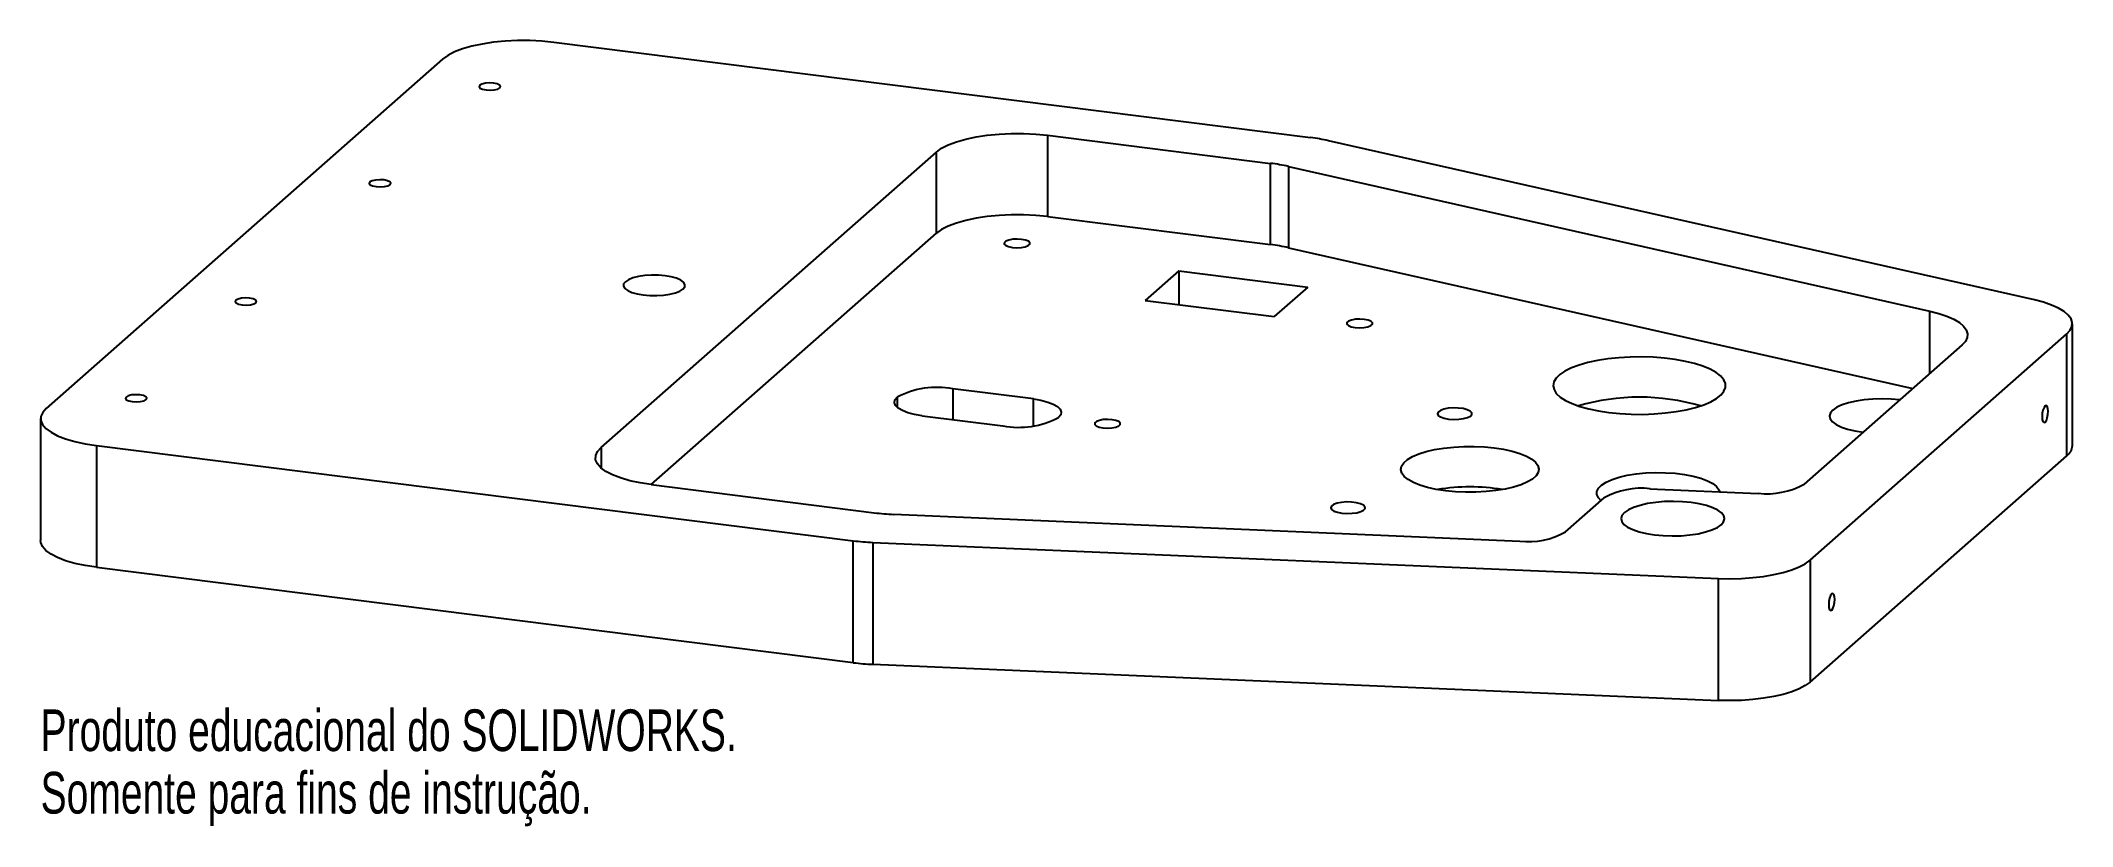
# Paper-space layout '_Dimétrica' of a CAD drawing. Header units: millimetres. Extents: x -24 to 212, y -55 to 37.
import ezdxf

# ---------------------------------------------------------------- set-up
doc = ezdxf.new("R2010")
doc.units = ezdxf.units.MM
doc.styles.add('SLDTEXTSTYLE0', font='TXT', dxfattribs={"width": 0.7})

psp = doc.layouts.new('_Dimétrica')

# ---------------------------------------------------------------- linework, layer by layer
at = {"color": 7, "linetype": 'Continuous', "lineweight": 25}
for p, q in [((123.64, 25.29), (35.87, 36.35)), ((22.98, 34.41), (-22.98, -6.13)), ((41.36, -10.67), (80.25, 23.63)), ((80.25, 14.2), (80.25, 23.63)), ((93.14, 25.57), (119, 22.31)), ((93.14, 25.57), (93.14, 16.14)), ((207.57, 6.46), (125.71, 24.93)), ((119, 12.88), (119, 22.31)), ((121.07, 21.95), (195.43, 5.18)), ((121.07, 21.95), (121.07, 12.53)), ((47.18, -14.96), (80.25, 14.2)), ((93.14, 16.14), (119, 12.88)), ((121.07, 12.53), (193.46, -3.81)), ((108.34, 9.84), (104.45, 6.41)), ((108.34, 9.84), (123.31, 7.96)), ((108.34, 9.84), (108.34, 5.92)), ((123.31, 7.96), (119.42, 4.53)), ((104.45, 6.41), (119.42, 4.53)), ((181.55, -23.73), (211.32, 2.52)), ((211.32, -11.62), (211.32, 2.52)), ((211.97, -10.44), (211.97, 3.7)), ((199.18, 1.24), (180.86, -14.91)), ((91.49, -5.03), (82.14, -3.85)), ((78.6, -6.97), (87.96, -8.15)), ((-23.63, -7.3), (-23.63, -21.45)), ((-17.16, -10.42), (70.6, -21.48)), ((-17.16, -10.42), (-17.16, -24.56)), ((181.55, -37.88), (211.32, -11.62)), ((47.18, -14.96), (73.04, -18.22)), ((162.99, -15.44), (175.55, -15.98)), ((75.3, -18.41), (147.89, -21.52)), ((153.2, -20.45), (157.68, -16.5)), ((70.6, -35.62), (70.6, -21.48)), ((72.87, -21.67), (170.92, -25.86)), ((72.87, -21.67), (72.87, -35.81)), ((-17.16, -24.56), (70.6, -35.62)), ((170.92, -40), (170.92, -25.86)), ((181.55, -23.73), (181.55, -37.88)), ((72.87, -35.81), (170.92, -40))]:
    psp.add_line(p, q, dxfattribs=at)
at = {"color": 8, "linetype": 'Continuous', "lineweight": 25}
for p, q in [((195.43, -2.07), (195.43, 5.18)), ((82.14, -3.85), (82.14, -7.42)), ((75.69, -4.82), (75.69, -6)), ((91.49, -8.15), (91.49, -5.03)), ((41.36, -10.67), (41.36, -13.02))]:
    psp.add_line(p, q, dxfattribs=at)
at = {"color": 7, "linetype": 'Continuous', "lineweight": 25, "flags": 128}
for points in [[(35.87, 36.35), (34.5, 36.48), (33.09, 36.55), (31.67, 36.56), (30.25, 36.49), (28.88, 36.36), (27.58, 36.16), (26.38, 35.91), (25.29, 35.6), (24.36, 35.24), (23.58, 34.84), (22.98, 34.41)], [(28.9, 31.61), (28.42, 31.64), (27.94, 31.6), (27.55, 31.51), (27.29, 31.37), (27.21, 31.21), (27.32, 31.05), (27.6, 30.92), (28.02, 30.84), (28.5, 30.81), (28.97, 30.85), (29.37, 30.94), (29.63, 31.08), (29.71, 31.24), (29.6, 31.4), (29.31, 31.53), (28.9, 31.61)], [(80.25, 23.63), (80.85, 24.06), (81.62, 24.46), (82.56, 24.82), (83.64, 25.13), (84.85, 25.39), (86.15, 25.58), (87.52, 25.71), (88.93, 25.78), (90.36, 25.78), (91.77, 25.71), (93.14, 25.57)], [(16.17, 20.39), (15.69, 20.42), (15.21, 20.38), (14.82, 20.29), (14.56, 20.15), (14.48, 19.99), (14.59, 19.83), (14.87, 19.7), (15.29, 19.61), (15.77, 19.58), (16.24, 19.62), (16.64, 19.71), (16.9, 19.85), (16.98, 20.01), (16.87, 20.17), (16.58, 20.3), (16.17, 20.39)], [(93.14, 16.14), (91.77, 16.28), (90.36, 16.35), (88.93, 16.35), (87.52, 16.28), (86.15, 16.15), (84.85, 15.96), (83.64, 15.7), (82.56, 15.39), (81.62, 15.03), (80.85, 14.63), (80.25, 14.2)], [(89.07, 12.56), (89.58, 12.52), (90.1, 12.55), (90.55, 12.64), (90.89, 12.77), (91.08, 12.93), (91.08, 13.11), (90.91, 13.27), (90.58, 13.4), (90.13, 13.49), (89.62, 13.52), (89.11, 13.5), (88.65, 13.41), (88.31, 13.28), (88.13, 13.12), (88.12, 12.94), (88.29, 12.78), (88.62, 12.65), (89.07, 12.56)], [(46.26, 7.04), (47.03, 6.98), (47.83, 6.97), (48.61, 7.02), (49.34, 7.13), (49.98, 7.29), (50.5, 7.5), (50.86, 7.73), (51.06, 7.99), (51.08, 8.26), (50.92, 8.52), (50.59, 8.76), (50.11, 8.98), (49.49, 9.15), (48.78, 9.27), (48.01, 9.33), (47.21, 9.34), (46.42, 9.29), (45.69, 9.18), (45.06, 9.02), (44.54, 8.81), (44.18, 8.58), (43.98, 8.32), (43.96, 8.05), (44.12, 7.79), (44.45, 7.55), (44.93, 7.33), (45.54, 7.16), (46.26, 7.04)], [(-0.27, 5.89), (0.21, 5.86), (0.69, 5.9), (1.08, 6), (1.34, 6.13), (1.42, 6.29), (1.31, 6.45), (1.03, 6.58), (0.61, 6.67), (0.13, 6.7), (-0.34, 6.66), (-0.74, 6.57), (-1, 6.43), (-1.08, 6.27), (-0.97, 6.11), (-0.68, 5.98), (-0.27, 5.89)], [(195.43, 5.18), (196.48, 4.9), (197.42, 4.58), (198.22, 4.23), (198.87, 3.84), (199.35, 3.42), (199.67, 2.99), (199.81, 2.55), (199.78, 2.1), (199.56, 1.66), (199.18, 1.24)], [(211.32, 2.52), (211.71, 2.95), (211.92, 3.39), (211.96, 3.83), (211.82, 4.27), (211.5, 4.71), (211.01, 5.12), (210.36, 5.51), (209.56, 5.87), (208.63, 6.19), (207.57, 6.46)], [(128.79, 3.28), (129.3, 3.24), (129.82, 3.27), (130.27, 3.36), (130.61, 3.49), (130.8, 3.65), (130.8, 3.82), (130.63, 3.99), (130.3, 4.12), (129.85, 4.21), (129.34, 4.24), (128.83, 4.22), (128.37, 4.13), (128.03, 4), (127.85, 3.84), (127.84, 3.66), (128.02, 3.5), (128.35, 3.36), (128.79, 3.28)], [(158.22, -6.6), (159.5, -6.72), (160.82, -6.8), (162.16, -6.81), (163.48, -6.76), (164.78, -6.65), (166.02, -6.49), (167.19, -6.28), (168.26, -6.01), (169.22, -5.7), (170.04, -5.35), (170.71, -4.96), (171.23, -4.55), (171.57, -4.12), (171.74, -3.68), (171.73, -3.23), (171.55, -2.79), (171.18, -2.36), (170.66, -1.96), (169.97, -1.57), (169.13, -1.23), (168.17, -0.92), (167.09, -0.66), (165.91, -0.45), (164.66, -0.29), (163.36, -0.19), (162.03, -0.15), (160.7, -0.16), (159.38, -0.24), (158.11, -0.37), (156.9, -0.56), (155.78, -0.81), (154.76, -1.1), (153.87, -1.43), (153.12, -1.8), (152.53, -2.2), (152.1, -2.62), (151.84, -3.05), (151.76, -3.5), (151.86, -3.94), (152.13, -4.38), (152.58, -4.8), (153.19, -5.19), (153.95, -5.56), (154.85, -5.89), (155.88, -6.17), (157.01, -6.41), (158.22, -6.6)], [(-13, -5.33), (-12.52, -5.36), (-12.04, -5.32), (-11.64, -5.23), (-11.39, -5.09), (-11.31, -4.93), (-11.42, -4.77), (-11.7, -4.64), (-12.11, -4.55), (-12.59, -4.53), (-13.07, -4.56), (-13.47, -4.66), (-13.72, -4.8), (-13.8, -4.96), (-13.69, -5.12), (-13.41, -5.25), (-13, -5.33)], [(-22.98, -6.13), (-23.39, -6.58), (-23.6, -7.05), (-23.6, -7.53), (-23.41, -8), (-23.01, -8.45), (-22.42, -8.89), (-21.66, -9.29), (-20.73, -9.65), (-19.65, -9.96), (-18.46, -10.22), (-17.16, -10.42)], [(78.6, -6.97), (77.72, -6.83), (76.95, -6.63), (76.3, -6.38), (75.81, -6.1), (75.5, -5.79), (75.37, -5.46), (75.44, -5.14), (75.69, -4.82)], [(91.49, -5.03), (92.37, -5.18), (93.15, -5.38), (93.79, -5.62), (94.28, -5.9), (94.6, -6.21), (94.72, -6.54), (94.66, -6.86), (94.4, -7.18)], [(139.64, -7.36), (140.22, -7.4), (140.81, -7.38), (141.37, -7.3), (141.83, -7.18), (142.16, -7.01), (142.33, -6.82), (142.32, -6.62), (142.14, -6.43), (141.79, -6.27), (141.32, -6.15), (140.76, -6.08), (140.17, -6.07), (139.59, -6.11), (139.08, -6.22), (138.68, -6.36), (138.43, -6.54), (138.34, -6.74), (138.44, -6.94), (138.71, -7.11), (139.12, -7.26), (139.64, -7.36)], [(191.94, -5.14), (190.94, -5.05), (189.9, -5.01), (188.85, -5.04), (187.84, -5.13), (186.89, -5.27), (186.02, -5.47), (185.27, -5.71), (184.66, -5.99), (184.21, -6.31), (183.93, -6.64), (183.82, -6.99), (183.9, -7.34), (184.16, -7.67), (184.59, -7.99), (185.18, -8.28), (185.91, -8.53), (186.76, -8.73), (187.7, -8.88)], [(209.16, -6.45), (209.14, -6.12), (209.06, -5.88), (208.95, -5.77), (208.81, -5.82), (208.68, -6.01), (208.56, -6.32), (208.48, -6.69), (208.46, -7.08), (208.48, -7.41), (208.56, -7.65), (208.68, -7.75), (208.81, -7.71), (208.95, -7.52), (209.06, -7.21), (209.14, -6.84), (209.16, -6.45)], [(99.56, -8.36), (100.07, -8.4), (100.58, -8.37), (101.04, -8.28), (101.38, -8.15), (101.56, -7.99), (101.57, -7.82), (101.4, -7.65), (101.07, -7.52), (100.62, -7.43), (100.11, -7.4), (99.59, -7.42), (99.14, -7.51), (98.8, -7.64), (98.62, -7.8), (98.61, -7.98), (98.78, -8.14), (99.11, -8.28), (99.56, -8.36)], [(47.18, -14.96), (45.88, -14.76), (44.68, -14.51), (43.61, -14.19), (42.68, -13.83), (41.91, -13.43), (41.33, -13), (40.93, -12.54), (40.73, -12.07), (40.74, -11.59), (40.95, -11.12), (41.36, -10.67)], [(139.28, -15.68), (138.2, -15.52), (137.2, -15.3), (136.31, -15.03), (135.56, -14.72), (134.94, -14.38), (134.49, -14.01), (134.21, -13.62), (134.11, -13.22), (134.18, -12.83), (134.43, -12.44), (134.86, -12.06), (135.44, -11.72), (136.18, -11.4), (137.04, -11.13), (138.02, -10.9), (139.09, -10.72), (140.23, -10.6), (141.41, -10.53), (142.61, -10.53), (143.79, -10.58), (144.94, -10.7), (146.02, -10.86), (147.02, -11.08), (147.9, -11.35), (148.66, -11.66), (149.27, -12), (149.72, -12.37), (150, -12.76), (150.11, -13.16), (150.03, -13.55), (149.78, -13.94), (149.36, -14.32), (148.77, -14.66), (148.04, -14.98), (147.17, -15.25), (146.2, -15.48), (145.12, -15.66), (143.99, -15.78), (142.81, -15.85), (141.61, -15.85), (140.43, -15.8), (139.28, -15.68)], [(157.31, -16.83), (157.01, -16.51), (156.82, -16.13), (156.82, -15.75), (157.01, -15.37), (157.37, -15.01), (157.9, -14.67), (158.59, -14.36), (159.42, -14.1), (160.36, -13.88), (161.4, -13.72), (162.5, -13.61), (163.65, -13.56), (164.79, -13.58), (165.92, -13.65), (166.99, -13.79), (167.99, -13.98), (168.88, -14.22), (169.64, -14.51), (170.26, -14.83), (170.71, -15.18), (170.99, -15.56), (171.07, -15.79)], [(127.26, -18.27), (127.85, -18.31), (128.44, -18.29), (128.99, -18.22), (129.45, -18.09), (129.78, -17.93), (129.95, -17.74), (129.94, -17.54), (129.76, -17.35), (129.42, -17.19), (128.95, -17.06), (128.39, -16.99), (127.8, -16.98), (127.22, -17.03), (126.7, -17.13), (126.3, -17.28), (126.05, -17.46), (125.97, -17.65), (126.07, -17.85), (126.33, -18.03), (126.74, -18.17), (127.26, -18.27)], [(163.51, -20.79), (164.52, -20.88), (165.56, -20.91), (166.61, -20.89), (167.62, -20.8), (168.57, -20.66), (169.44, -20.46), (170.18, -20.22), (170.8, -19.94), (171.25, -19.62), (171.53, -19.29), (171.64, -18.94), (171.56, -18.59), (171.3, -18.25), (170.87, -17.94), (170.28, -17.65), (169.55, -17.4), (168.7, -17.19), (167.76, -17.04), (166.75, -16.95), (165.71, -16.91), (164.67, -16.94), (163.65, -17.03), (162.7, -17.17), (161.84, -17.37), (161.09, -17.61), (160.48, -17.89), (160.02, -18.21), (159.74, -18.54), (159.64, -18.89), (159.71, -19.24), (159.97, -19.58), (160.4, -19.89), (160.99, -20.18), (161.72, -20.43), (162.57, -20.63), (163.51, -20.79)], [(-17.16, -24.56), (-18.46, -24.36), (-19.65, -24.11), (-20.73, -23.79), (-21.66, -23.43), (-22.42, -23.03), (-23.01, -22.6), (-23.41, -22.14), (-23.6, -21.67), (-23.63, -21.45)], [(170.92, -25.86), (172.26, -25.89), (173.59, -25.86), (174.9, -25.76), (176.16, -25.62), (177.35, -25.41), (178.44, -25.16), (179.43, -24.86), (180.29, -24.52), (181, -24.14), (181.55, -23.73)], [(183.71, -28.9), (183.74, -29.24), (183.81, -29.48), (183.93, -29.58), (184.06, -29.53), (184.2, -29.34), (184.31, -29.04), (184.39, -28.66), (184.42, -28.28), (184.39, -27.94), (184.31, -27.7), (184.2, -27.6), (184.06, -27.65), (183.93, -27.84), (183.81, -28.14), (183.74, -28.52), (183.71, -28.9)], [(181.55, -37.88), (181, -38.28), (180.29, -38.66), (179.43, -39), (178.44, -39.3), (177.35, -39.56), (176.16, -39.76), (174.9, -39.91), (173.59, -40), (172.26, -40.03), (170.92, -40)]]:
    psp.add_lwpolyline(points, dxfattribs=at)
at = {"color": 7, "linetype": 'Continuous', "lineweight": 25}
for centre, radius, start, end in [((120.96, 3.6), 21.86, 77.4413, 82.9518), ((116.32, 0.62), 21.86, 77.4413, 82.9518), ((116.32, -8.81), 21.86, 77.4413, 82.9518), ((80.3, -13.52), 9.84, 79.2261, 117.8883), ((161.76, -29.97), 25.15, 73.6683, 106.3317), ((89.8, 1.52), 9.84, 259.2261, 297.8883), ((210.38, -10.34), 1.59, 306.3118, 356.2403), ((142.11, -37.64), 22.41, 80.389, 99.611), ((161.98, -24.16), 8.78, 83.3524, 119.2916), ((176.57, -7.25), 8.78, 263.3524, 299.2916), ((76.46, 9.15), 27.59, 262.8875, 267.6047), ((148.91, -12.79), 8.78, 263.3524, 299.2916), ((74.02, 5.9), 27.59, 262.8875, 267.6047), ((74.02, -8.25), 27.59, 262.8875, 267.6047)]:
    psp.add_arc(centre, radius, start, end, dxfattribs=at)

# ---------------------------------------------------------------- texts
at = {"color": 7, "linetype": 'Continuous', "char_height": 4.8336, "attachment_point": 1, "style": 'SLDTEXTSTYLE0'}
for s, insert in [('Produto educacional do SOLIDWORKS.', (-23.63, -41.05)), ('Somente para fins de instrução.', (-23.63, -48.3))]:
    psp.add_mtext(s, dxfattribs=dict(at, insert=insert))

doc.saveas('drawing.dxf')
